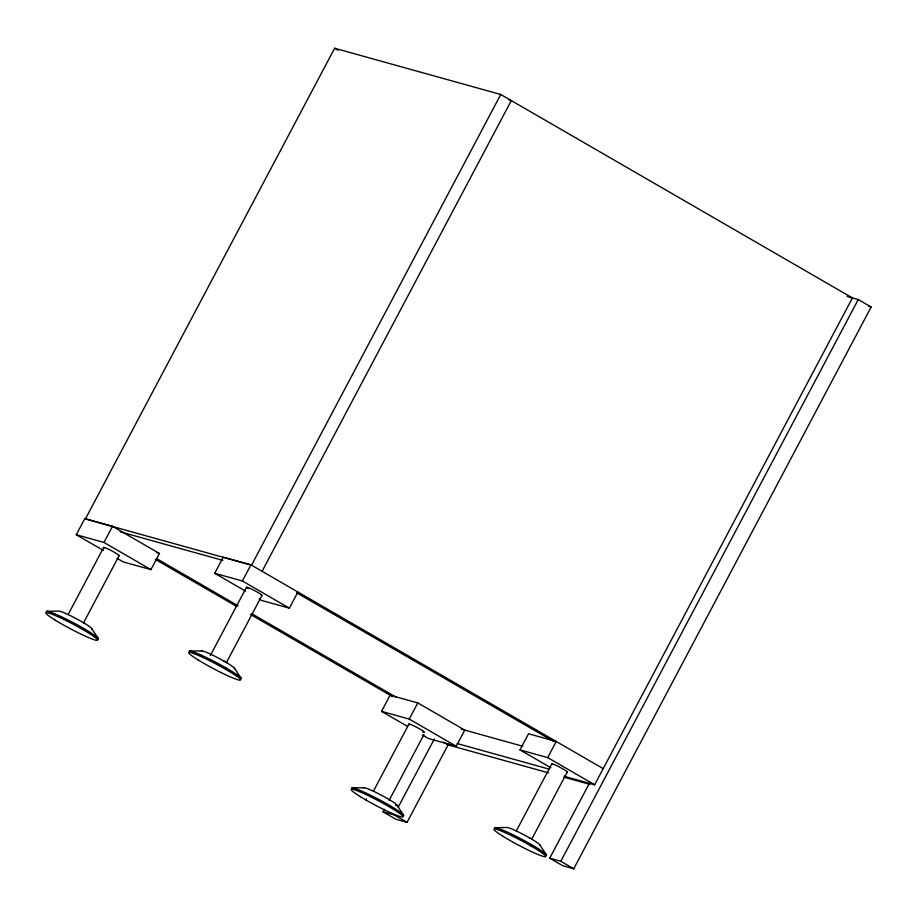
<?xml version="1.0" encoding="UTF-8"?>
<svg xmlns="http://www.w3.org/2000/svg" width="917" height="917" viewBox="0 0 917 917"><rect width="100%" height="100%" fill="white"/><g stroke="black" fill="none" stroke-linecap="round" stroke-linejoin="round"><path stroke-width="1.38" d="M103.461 550.475L76.271 534.737L84.823 518.598L112.504 526.312L159.466 553.478L150.927 569.617L123.233 561.915L117.055 558.338M500.751 94.485L334.636 48.234L85.407 518.942L251.522 565.193L500.751 94.485L852.42 297.922L594.652 784.78L566.958 777.066L564.482 775.644M76.271 534.737L103.953 542.451L112.504 526.312M68.11 614.596L103.69 547.392M83.504 622.93L119.084 555.736M245.596 591.156L214.704 573.285L223.244 557.146L250.937 564.849L603.191 768.641M214.704 573.285L242.386 580.988L250.937 564.849M210.302 655.609L246.547 587.167M262.09 571.302L511.319 100.595L508.82 99.896M226.361 662.704L261.941 595.511M225.662 669.318L226.316 668.08M259.202 599.019L261.666 600.452L289.359 608.166L297.899 592.015M407.515 726.379L381.564 711.363L390.103 695.212L417.797 702.926L464.759 730.092L456.219 746.232L428.526 738.529L422.347 734.953M365.94 800.002L366.605 798.753M381.564 711.363L409.246 719.066L417.797 702.926M373.402 791.211L408.982 724.006M448.585 743.928L407.045 822.366L395.972 819.282L383.054 811.809L384.395 809.275M389.083 800.426L423.918 734.632M398.15 807.304L434.326 738.976M519.996 749.9L528.536 733.76L556.229 741.463L547.678 757.602L519.996 749.9L550.888 767.77M516.26 830.985L551.839 763.781M531.654 839.319L567.233 772.125M530.954 845.933L531.608 844.695M847.159 296.466L858.232 299.55L871.15 307.023L573.721 868.766L562.648 865.682L549.73 858.209L589.918 782.304M549.73 858.209L560.803 861.292L858.232 299.55M46.836 611.295L58.791 611.1A18.776 1.696 27.9 0 1 78.094 619.663A18.776 1.696 27.9 0 1 91.494 628.913M189.693 651.07L201.66 650.875M352.128 787.909L364.083 787.714M494.985 827.684L506.952 827.489A18.776 1.696 27.9 0 1 526.255 836.052A18.776 1.696 27.9 0 1 539.643 845.302M868.686 306.335L871.15 307.023M120.127 531.78L222.865 560.379M156.83 552.745L159.466 553.478M461.24 729.118L522.873 746.278M457.193 743.549L549.443 769.225M548.595 772.871L448.069 744.879L443.381 742.162M563.737 777.089L589.895 784.367M383.054 811.809L394.127 814.892L407.045 822.366M261.265 595.408L261.368 595.431A8.803 0.802 27.9 0 0 258.296 592.691A8.803 0.802 27.9 0 0 248.175 587.591L247.12 587.247A8.803 0.802 27.9 0 0 247.957 588.576M566.557 772.022L566.66 772.057A8.803 0.802 27.9 0 0 563.588 769.306A8.803 0.802 27.9 0 0 553.467 764.216L552.412 763.861A8.803 0.802 27.9 0 0 552.263 764.469M422.737 731.926L423.792 732.282A8.803 0.802 27.9 0 0 420.731 729.531A8.803 0.802 27.9 0 0 410.61 724.441L409.555 724.086A8.803 0.802 27.9 0 0 409.406 724.694M334.636 48.234L338.155 50.275M296.649 592.795L553.719 741.509M242.386 580.988L289.359 608.166M547.678 757.602L594.652 784.78M156.566 558.613L238.133 605.805M251.728 613.668L396.327 697.321M155.294 559.37L236.861 606.561M250.456 614.424L392.579 696.645M103.953 542.451L150.927 569.617M409.246 719.066L456.219 746.232M560.803 861.292L573.721 868.766M529.35 837.76L530.381 838.367M224.069 661.146L225.089 661.753M539.849 844.912L546.406 854.919M396.992 805.137L403.549 815.144M234.557 668.298L241.125 678.305M91.7 628.523L98.257 638.53M189.372 651.689A29.344 2.659 27.9 0 1 216.492 662.647A29.344 2.659 27.9 0 1 240.793 678.912M201.442 651.265A18.776 1.696 27.9 0 1 218.796 658.28A18.776 1.696 27.9 0 1 234.351 668.688M494.664 828.303A29.344 2.659 27.9 0 1 521.784 839.261A29.344 2.659 27.9 0 1 546.085 855.527M351.796 788.528A29.344 2.659 27.9 0 1 378.916 799.486A29.344 2.659 27.9 0 1 403.228 815.752M363.877 788.104A18.776 1.696 27.9 0 1 383.386 796.277A18.776 1.696 27.9 0 1 395.456 805.321M118.511 555.668A8.803 0.802 27.9 0 0 115.439 552.917A8.803 0.802 27.9 0 0 105.317 547.827L104.263 547.472A8.803 0.802 27.9 0 0 104.114 548.079M46.515 611.914A29.344 2.659 27.9 0 1 73.635 622.872A29.344 2.659 27.9 0 1 97.936 639.138M197.808 659.747A29.344 2.659 27.9 0 0 240.139 680.162A29.344 2.659 27.9 0 0 205.809 658.819A29.344 2.659 27.9 0 0 197.808 659.747M503.101 836.361A29.344 2.659 27.9 0 0 545.432 856.776A29.344 2.659 27.9 0 0 511.101 835.433A29.344 2.659 27.9 0 0 503.101 836.361M360.243 796.586A29.344 2.659 27.9 0 0 402.563 817.001A29.344 2.659 27.9 0 0 368.244 795.658A29.344 2.659 27.9 0 0 360.243 796.586M54.951 619.972A29.344 2.659 27.9 0 0 97.271 640.387A29.344 2.659 27.9 0 0 62.952 619.044A29.344 2.659 27.9 0 0 54.951 619.972"/></g></svg>
